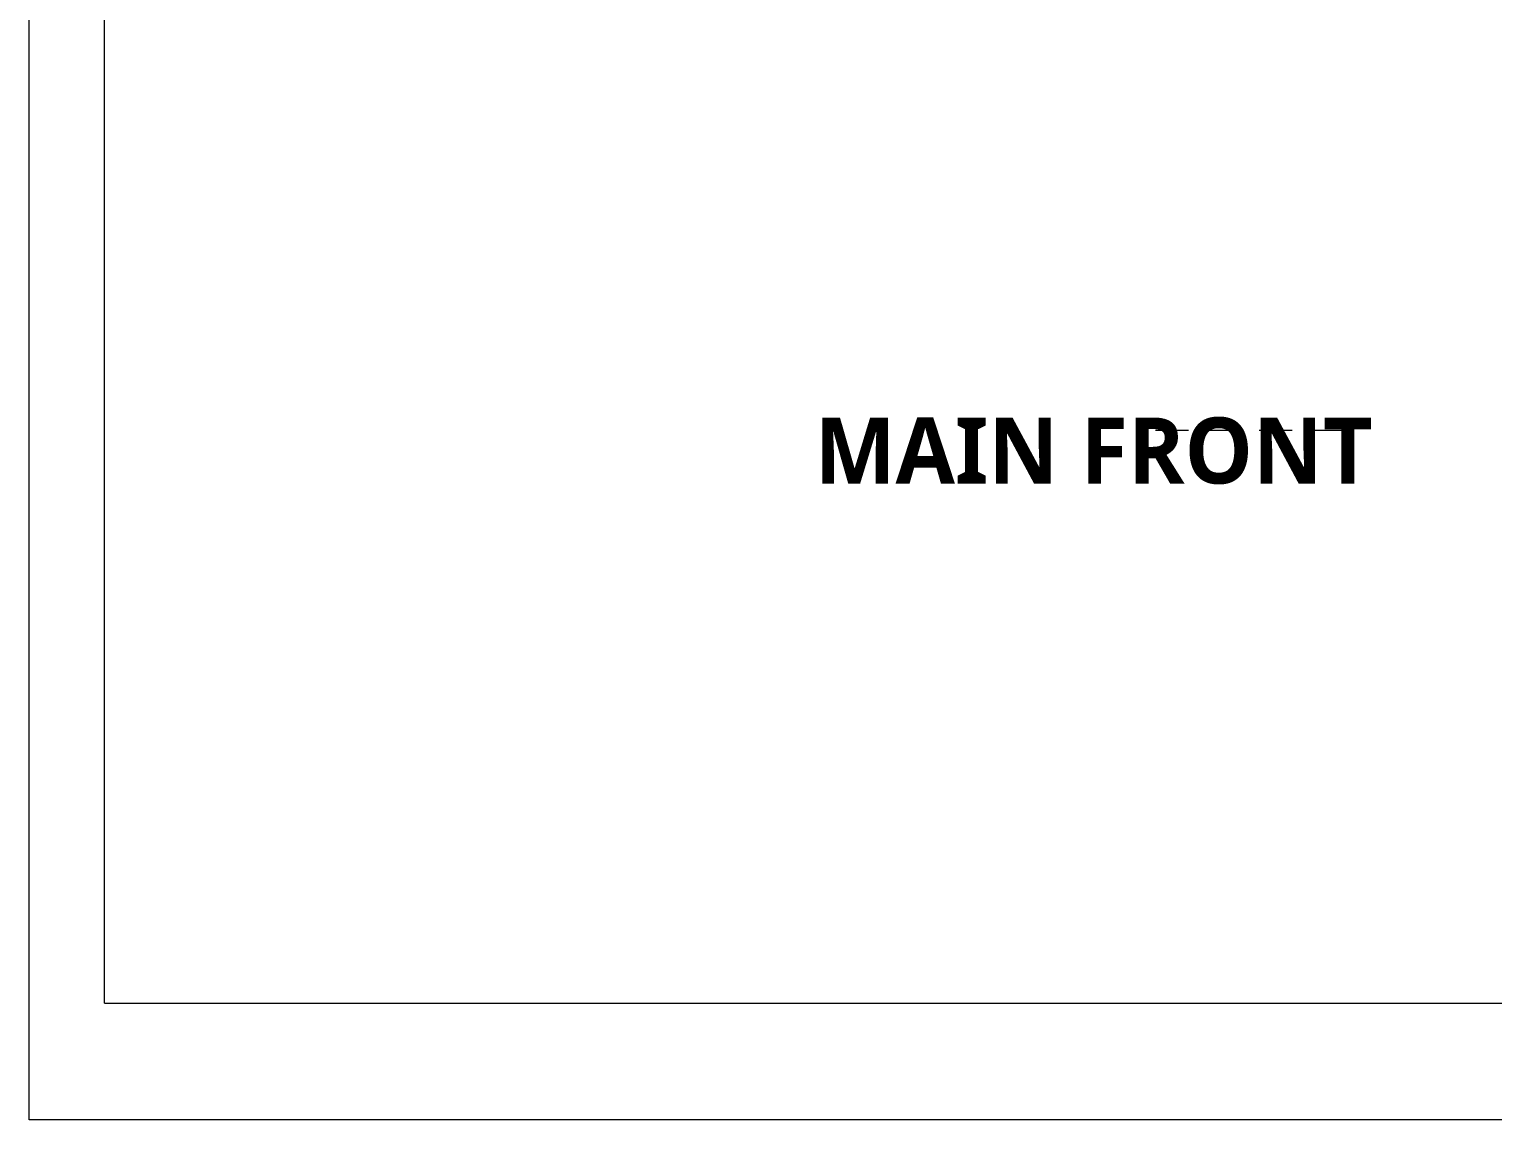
# Model space of a CAD drawing. Extents: x -111 to 1137, y -130 to 54.
# Drawn here: x 478.26 to 486.02, y 20.96 to 26.74 of the extents above; entities that cross this region are included whole.
import ezdxf

# ---------------------------------------------------------------- set-up
doc = ezdxf.new("R2010")
doc.units = 0
doc.linetypes.add('DASHED2', pattern=[0.375, 0.25, -0.125])
doc.layers.get('0').update_dxf_attribs({"lineweight": 0})
for name, color, linetype, lineweight in [('muro', 7, 'Continuous', 18), ('Pluma2', 2, 'Continuous', 20), ('PROYECCION VOLADO', 32, 'Continuous', 13)]:
    doc.layers.add(name, color=color, linetype=linetype, lineweight=lineweight)
doc.layers.add('TEXTO', color=164, linetype='Continuous')

# ---------------------------------------------------------------- blocks, each defined once
blk = doc.blocks.new('cuuad')
at = {"layer": 'Pluma2', "color": 5}
for q in [(621.853, -170.105), (709.104, -226.774)]:
    blk.add_line((621.853, -226.774), q, dxfattribs=at)

msp = doc.modelspace()

# ---------------------------------------------------------------- linework, layer by layer
msp.add_lwpolyline([(478.2641, 41.2086), (508.6391, 41.2086), (508.6391, 20.9586), (478.2641, 20.9586)], close=True)
at = {"layer": 'PROYECCION VOLADO', "color": 134, "linetype": 'DASHED2', "ltscale": 0.7}
msp.add_line((485.2358, 24.6122), (484.2358, 24.6122), dxfattribs=at)

# ---------------------------------------------------------------- block references
at = {"layer": 'muro', "xscale": 0.3369428916316792, "yscale": 0.3369428916316792, "zscale": 0.3369428916316792}
msp.add_blockref('cuuad', (269.1339, 97.9862), dxfattribs=at)

# ---------------------------------------------------------------- texts
at = {"layer": 'TEXTO', "insert": (482.4282, 24.6814), "char_height": 0.35, "width": 5.049965, "attachment_point": 1}
msp.add_mtext('{\\fSegoe UI Semibold|b0|i0|c0|p34;MAIN FRONT  }', dxfattribs=at)

doc.saveas('drawing.dxf')
